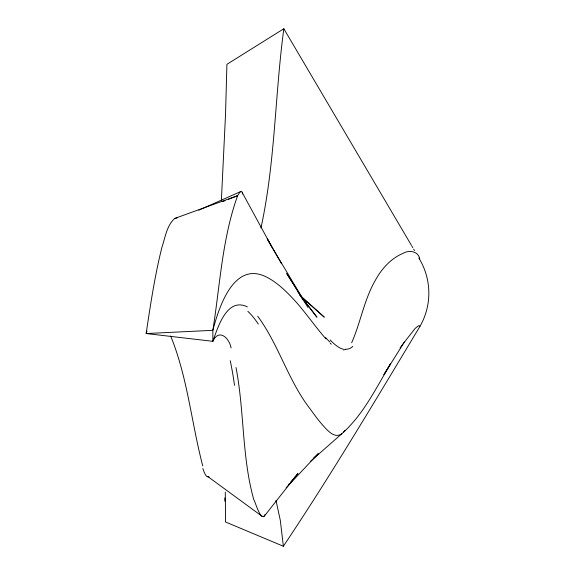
<?xml version="1.0" encoding="UTF-8"?>
<svg xmlns="http://www.w3.org/2000/svg" width="575" height="575" viewBox="0 0 575 575"><rect width="100%" height="100%" fill="white"/><g stroke="black" fill="none" stroke-linecap="round" stroke-linejoin="round"><path stroke-width="0.86" d="M221.382 200.388L225.537 114.288L226.924 64.321L283.834 28.75L411.506 245.453M283.834 28.75C274.872 94.99 275.288 162.509 260.949 227.98M265.248 514.266C261.043 523.602 255.293 501.479 253.827 499.819C241.73 456.737 244.468 411.262 236.002 367.526M146.984 331.107L146.158 333.543L212.872 341.313C218.974 327.994 229.418 338.287 231.085 347.954M351.663 342.793C360.683 322.374 364.097 299.683 375.425 280.176C381.635 268.784 390.813 258.542 402.931 253.381C409.12 249.73 418.65 251.081 419.829 259.361M420.109 260.209A67.304 66.894 0 0 1 419.966 326.356C375.489 400.293 331.351 474.504 283.374 546.25L225.572 521.999L225.285 492.128M404.333 342.067L383.927 374.627L390.569 363.752C376.028 388.139 363.364 414.704 341.751 433.809L310.471 461.337M400.092 347.918L400.818 346.89M401.185 346.373L401.903 345.374M402.263 344.871L415.179 328.382L418.284 325.896L419.312 325.73L419.966 326.356M263.832 516.767L297.936 473.477L290.555 482.231M345.065 430.294L343.404 432.278M288.283 484.919L289.419 483.575M286.149 487.787L318.219 453.682L313.677 457.959M286.573 273.298L307.984 307.467L271.831 246.891L241.615 191.446L239.912 192.136L237.619 195.673L174.771 218.421C166.642 225.594 165.277 237.453 161.942 247.221C154.833 275.619 150.478 304.613 146.158 333.543L212.843 330.33C219.053 306.971 234.047 259.699 267.339 277.452C277.021 282.62 285.092 290.246 292.553 298.181C304.635 310.96 314.36 325.702 325.953 338.883M341.751 433.809C334.305 439.106 327.089 429.899 322.46 424.896C318.162 419.915 314.252 414.618 310.414 409.285C288.283 380.945 278.968 345.058 257.715 316.236M198.828 210.191L240.551 191.619M222.597 201.653L225.098 200.653M228.44 199.331L237.619 195.673C222.123 238.747 220.002 285.43 212.843 330.33L212.872 341.313C217.745 327.635 226.924 296.808 247.379 306.877M345.374 349.521L343.483 350.01M174.771 218.421L177.028 217.968M209.092 476.97L207.467 476.395M208.301 476.912L262.423 516.558M300.179 295.658L324.293 317.177L300.66 296.017M330.273 343.282L331.279 344.195M303.241 299.819L306.303 303.025L299.676 294.838M300.279 295.751L316.969 317.228L301.58 296.952L287.033 274.016M297.972 291.956L299 293.351M300.035 294.846L304.168 300.624L301.58 296.952M411.937 246.186L412.793 247.667M413.655 249.14L414.518 250.614M418.823 257.995L419.678 259.469M281.549 263.788L267.238 238.798L271.831 246.891M170.646 335.98C187.623 377.48 191.432 422.79 202.759 465.908M275.964 500.343L280.32 520.411L283.374 546.25M242.327 192.302L242.6 194.027M207.496 476.898A224.487 17.473 87 0 1 202.838 468.488M224.803 497.936A373.103 11.148 -88.6 0 1 224.847 501.199M329.949 342.132A364.471 53.252 71.8 0 1 325.587 337.532M343.225 349.169A311.125 46.172 72.3 0 1 330.143 339.954M352.762 346.394A385.264 58.132 73.7 0 1 345.28 349.19M247.832 311.341A397.469 66.254 82.2 0 1 258.333 324.135M230.194 360.683A523.926 44.821 -87.6 0 1 234.528 385.387"/></g></svg>
